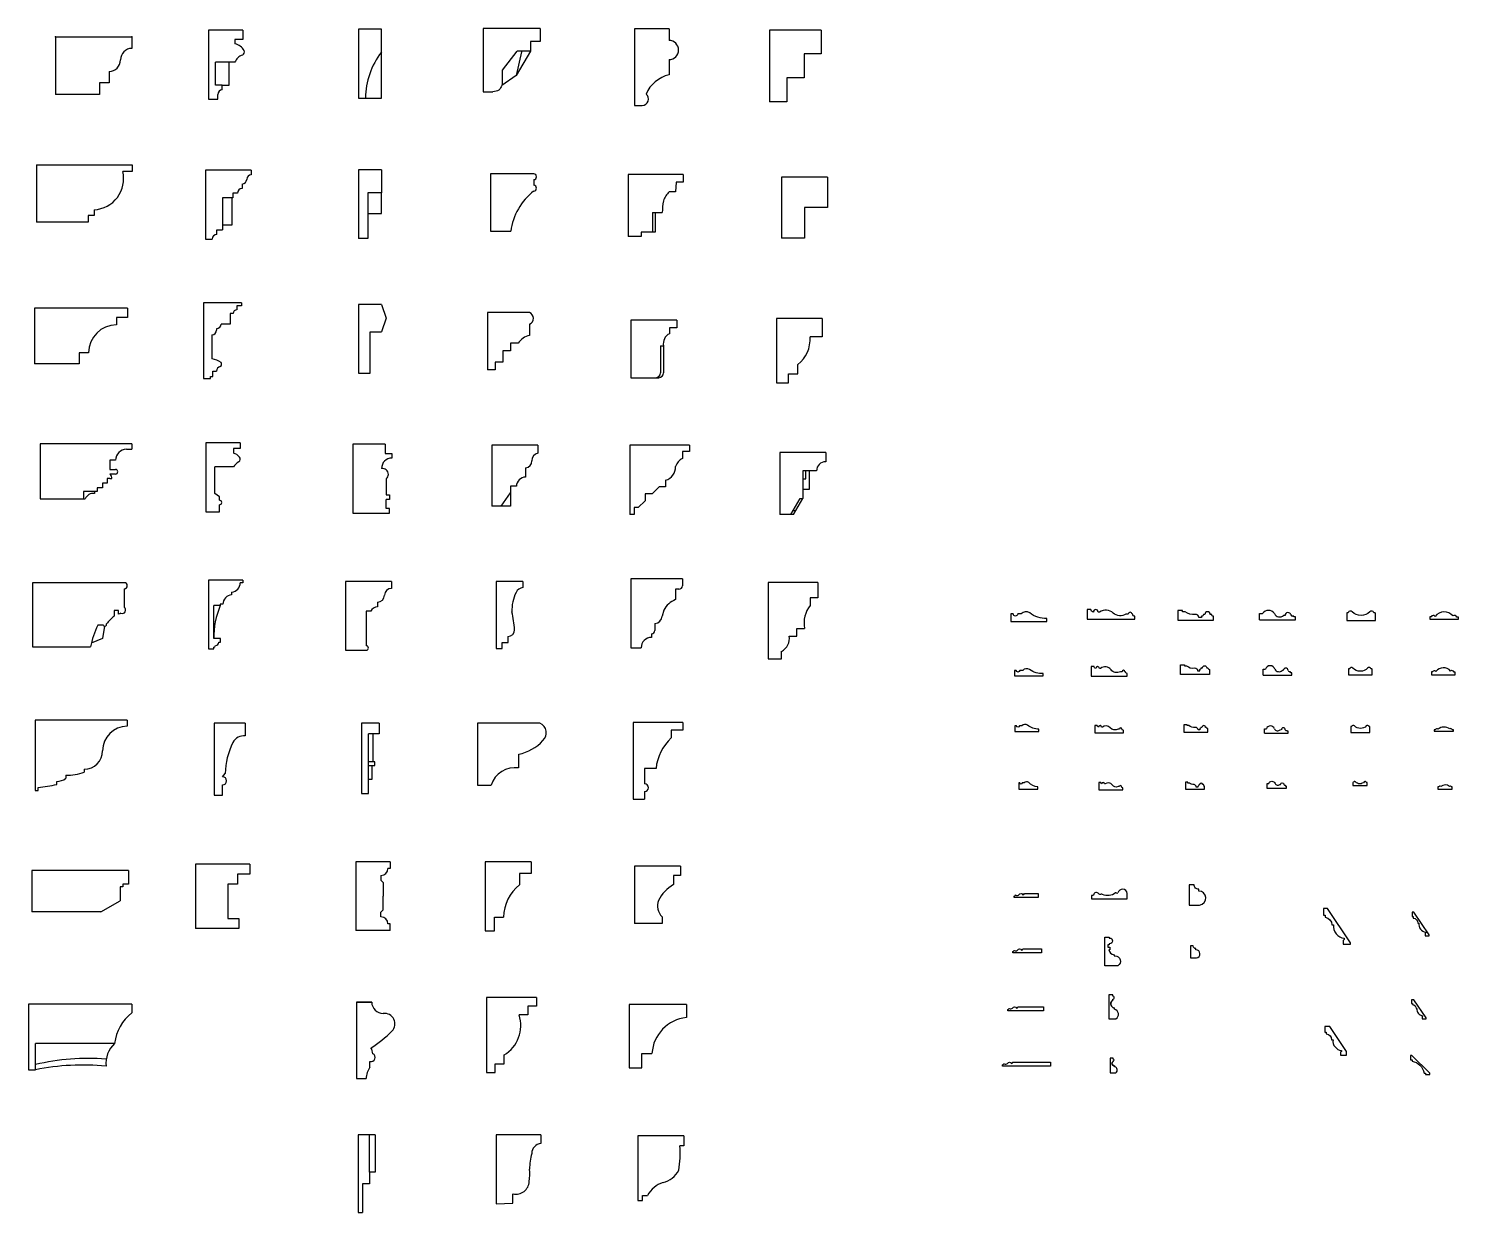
# Model space of a CAD drawing. Header units: millimetres. Extents: x 81099 to 92988, y 52605 to 57556.
# Drawn here: x 81099 to 87079, y 52605 to 57556 of the extents above; entities that cross this region are included whole.
import ezdxf

# ---------------------------------------------------------------- set-up
doc = ezdxf.new("R2010")
doc.units = ezdxf.units.MM
doc.header["$LTSCALE"] = 2000
doc.layers.get('0').update_dxf_attribs({"linetype": 'CONTINUOUS'})

msp = doc.modelspace()

# ---------------------------------------------------------------- linework, layer by layer
for p, q in [((81995.4, 57549.3), (81851.4, 57549.3)), ((81851.4, 57549.3), (81851.4, 57261.3)), ((81995.4, 57549.3), (81995.4, 57510.9)), ((82574.5, 57553.5), (82478.5, 57553.5)), ((82478.5, 57553.5), (82478.5, 57265.5)), ((82574.5, 57457.5), (82574.5, 57553.5)), ((83238.1, 57555.9), (83000.8, 57555.9)), ((83000.8, 57555.9), (83000.8, 57291.9)), ((83238.1, 57555.9), (83238.1, 57502)), ((83777.5, 57554.3), (83633.5, 57554.3)), ((83633.5, 57554.3), (83633.5, 57234.3)), ((83777.5, 57554.3), (83777.5, 57506.3)), ((84414.5, 57550), (84198.5, 57550)), ((84198.5, 57550), (84198.5, 57250)), ((84414.5, 57550), (84414.5, 57450.4)), ((81211.2, 57521), (81531.2, 57521)), ((81211.2, 57521), (81211.2, 57281)), ((81531.2, 57521), (81531.2, 57473)), ((81995.4, 57510.9), (81961.8, 57510.9)), ((81961.8, 57510.9), (81961.8, 57491.7)), ((83238.1, 57502), (83198.1, 57502)), ((83198.1, 57502), (83198.1, 57462)), ((81880.2, 57318.9), (81880.2, 57414.9)), ((81961.8, 57414.9), (81880.2, 57414.9)), ((81937.8, 57318.9), (81937.8, 57414.9)), ((82574.5, 57409.5), (82574.5, 57457.5)), ((83080.8, 57382.2), (83142.1, 57462)), ((83198.1, 57462), (83137.7, 57359.2)), ((83161.1, 57459.3), (83137.7, 57359.2)), ((83198.1, 57462), (83142.1, 57462)), ((83198.1, 57462), (83174.1, 57462)), ((83777.5, 57426.3), (83777.5, 57362.3)), ((84414.5, 57450.4), (84342.5, 57450.4)), ((84342.5, 57450.4), (84342.5, 57349.6)), ((81435.2, 57377), (81435.2, 57329)), ((82574.5, 57265.5), (82574.5, 57409.5)), ((83137.7, 57359.2), (83078, 57318.4)), ((83080.8, 57319.8), (83080.8, 57382.2)), ((81435.2, 57329), (81395.2, 57329)), ((81395.2, 57329), (81395.2, 57281)), ((81909, 57318.9), (81880.2, 57318.9)), ((81909, 57299.7), (81909, 57318.9)), ((81909, 57318.9), (81937.8, 57318.9)), ((84342.5, 57349.6), (84270.5, 57349.6)), ((84270.5, 57349.6), (84270.5, 57250)), ((81395.2, 57281), (81211.2, 57281)), ((81851.4, 57261.3), (81889.8, 57261.3)), ((81889.8, 57261.3), (81889.8, 57280.5)), ((82478.5, 57265.5), (82507.3, 57265.5)), ((82507.3, 57265.5), (82574.5, 57265.5)), ((83000.8, 57291.9), (83040.8, 57291.9)), ((84270.5, 57250), (84198.5, 57250)), ((83633.5, 57234.3), (83665.5, 57234.3)), ((81132.5, 56986.4), (81532.5, 56986.4)), ((81132.5, 56986.4), (81132.5, 56746.4)), ((81532.5, 56958.4), (81492.5, 56958.4)), ((81532.5, 56986.4), (81532.5, 56958.4)), ((82030.2, 56963.6), (81838.2, 56963.6)), ((81838.2, 56963.6), (81838.2, 56675.6)), ((82030.2, 56963.6), (82030.2, 56944.4)), ((82575, 56965.6), (82479, 56965.6)), ((82479, 56965.6), (82479, 56677.6)), ((82575, 56965.6), (82575, 56869.6)), ((83211.4, 56948.6), (83031.4, 56948.6)), ((83031.4, 56948.6), (83031.4, 56708.6)), ((83837.4, 56945.2), (83607, 56945.2)), ((83607, 56945.2), (83607, 56686)), ((83837.4, 56945.2), (83837.4, 56913.4)), ((81991.8, 56906), (81991.8, 56886.8)), ((83211.4, 56924.6), (83211.4, 56900.6)), ((83807.8, 56913.4), (83804, 56873.2)), ((83837.4, 56913.4), (83807.8, 56913.4)), ((84439.9, 56935.3), (84247.9, 56935.3)), ((84247.9, 56935.3), (84247.9, 56679.3)), ((84439.9, 56935.3), (84439.9, 56807.3)), ((81948.6, 56848.4), (81910.2, 56848.4)), ((81910.2, 56848.4), (81910.2, 56714)), ((81953.4, 56848.4), (81948.6, 56848.4)), ((81948.6, 56848.4), (81948.6, 56733.2)), ((81972.6, 56867.6), (81953.4, 56867.6)), ((81953.4, 56867.6), (81953.4, 56848.4)), ((82575, 56869.6), (82517.4, 56869.6)), ((82517.4, 56869.6), (82517.4, 56783.2)), ((82575, 56783.2), (82575, 56869.6)), ((83804, 56873.2), (83778.4, 56873.2)), ((81372.5, 56774.4), (81348.5, 56774.4)), ((81348.5, 56774.4), (81348.5, 56746.4)), ((81372.5, 56798.4), (81372.5, 56774.4)), ((82517.4, 56783.2), (82517.4, 56677.6)), ((82517.4, 56783.2), (82575, 56783.2)), ((83707.8, 56787.1), (83707.8, 56705.2)), ((83707.8, 56787.1), (83748.6, 56787.1)), ((83719.1, 56787.1), (83719.1, 56705.2)), ((84439.9, 56807.3), (84343.9, 56807.3)), ((84343.9, 56807.3), (84343.9, 56679.3)), ((81348.5, 56746.4), (81132.5, 56746.4)), ((81886.2, 56694.8), (81886.2, 56714)), ((81886.2, 56714), (81910.2, 56714)), ((81948.6, 56733.2), (81910.2, 56733.2)), ((83031.4, 56708.6), (83115.4, 56708.6)), ((83719.1, 56705.2), (83660.6, 56705.2)), ((83660.6, 56705.2), (83660.6, 56686)), ((81838.2, 56675.6), (81867, 56675.6)), ((82517.4, 56677.6), (82479, 56677.6)), ((83660.6, 56686), (83607, 56686)), ((84343.9, 56679.3), (84247.9, 56679.3)), ((81989.4, 56408.8), (81831, 56408.8)), ((81831, 56408.8), (81831, 56092)), ((81989.4, 56408.8), (81989.4, 56396.1)), ((82575.4, 56402.6), (82479.4, 56402.6)), ((82479.4, 56402.6), (82479.4, 56114.6)), ((82575.4, 56402.6), (82594.6, 56345)), ((81512.9, 56386.9), (81124.1, 56386.9)), ((81124.1, 56386.9), (81124.1, 56153.6)), ((81512.9, 56348), (81466.3, 56348)), ((81466.3, 56348), (81466.3, 56316.9)), ((81512.9, 56386.9), (81512.9, 56348)), ((81954.5, 56364.4), (81941.8, 56364.4)), ((81941.8, 56364.4), (81941.8, 56320.1)), ((81989.4, 56396.1), (81970.3, 56396.1)), ((81970.3, 56396.1), (81970.3, 56380.2)), ((82594.6, 56345), (82575.4, 56287.4)), ((83193.6, 56368.6), (83018.4, 56368.6)), ((83018.4, 56368.6), (83018.4, 56128.6)), ((84418.6, 56343), (84226.6, 56343)), ((84226.6, 56343), (84226.6, 56074.2)), ((84418.6, 56343), (84418.6, 56266.2)), ((81884.8, 56301), (81884.8, 56294.7)), ((81941.8, 56320.1), (81903.8, 56320.1)), ((82527.4, 56114.6), (82527.4, 56287.4)), ((82527.4, 56287.4), (82575.4, 56287.4)), ((83194.4, 56320.6), (83194.4, 56272.6)), ((83810.5, 56336.1), (83618.5, 56336.1)), ((83618.5, 56336.1), (83618.5, 56096.1)), ((83810.5, 56304.1), (83779, 56304.1)), ((83779, 56304.1), (83779, 56280.1)), ((83810.5, 56336.1), (83810.5, 56304.1)), ((81865.8, 56275.7), (81865.8, 56174.3)), ((83146.4, 56240.6), (83114.4, 56240.6)), ((83114.4, 56240.6), (83114.4, 56208.6)), ((83742.1, 56229), (83754.5, 56229.1)), ((83742.1, 56229), (83742.1, 56116.1)), ((83754.5, 56229), (83754.5, 56116.1)), ((84418.6, 56266.2), (84367.4, 56266.2)), ((81349.6, 56200.3), (81310.7, 56200.3)), ((81310.7, 56200.3), (81310.7, 56153.6)), ((83082.4, 56160.6), (83050.4, 56160.6)), ((83050.4, 56160.6), (83050.4, 56128.6)), ((83114.4, 56208.6), (83082.4, 56208.6)), ((83082.4, 56208.6), (83082.4, 56160.6)), ((81310.7, 56153.6), (81124.1, 56153.6)), ((81859.5, 56092), (81859.5, 56101.5)), ((81859.5, 56101.5), (81869, 56101.5)), ((81869, 56101.5), (81869, 56123.6)), ((81869, 56123.6), (81884.8, 56123.6)), ((82479.4, 56114.6), (82527.4, 56114.6)), ((83050.4, 56128.6), (83018.4, 56128.6)), ((84277.8, 56074.2), (84277.8, 56112.6)), ((84277.8, 56112.6), (84316.2, 56112.6)), ((84316.2, 56112.6), (84316.2, 56151)), ((81831, 56092), (81859.5, 56092)), ((83618.5, 56096.1), (83734.5, 56096.1)), ((84226.6, 56074.2), (84277.8, 56074.2)), ((81531.3, 55819.7), (81147.3, 55819.7)), ((81147.3, 55819.7), (81147.3, 55589.3)), ((81531.3, 55819.7), (81531.3, 55796.7)), ((81984, 55823.5), (81840, 55823.5)), ((81840, 55823.5), (81840, 55535.5)), ((81984, 55799.5), (81955.2, 55799.5)), ((81955.2, 55799.5), (81955.2, 55780.3)), ((81984, 55823.5), (81984, 55799.5)), ((82589.6, 55817.4), (82455.2, 55817.4)), ((82455.2, 55817.4), (82455.2, 55529.4)), ((82589.6, 55817.4), (82589.6, 55779)), ((83229.1, 55814.5), (83037.1, 55814.5)), ((83037.1, 55814.5), (83037.1, 55558.5)), ((83229.1, 55814.5), (83229.1, 55780)), ((83862.6, 55813.8), (83613.8, 55813.8)), ((83613.8, 55813.8), (83613.8, 55523.5)), ((83862.6, 55813.8), (83862.6, 55787.3)), ((81462.2, 55750.6), (81439.1, 55750.6)), ((81439.1, 55750.6), (81439.1, 55712.2)), ((81508.3, 55796.7), (81531.3, 55796.7)), ((82589.6, 55779), (82618.4, 55779)), ((82618.4, 55779), (82618.4, 55759.8)), ((83862.6, 55787.3), (83833.6, 55787.3)), ((83833.6, 55787.3), (83833.6, 55758.2)), ((84432.9, 55783.2), (84240.9, 55783.2)), ((84240.9, 55783.2), (84240.9, 55524)), ((84432.9, 55783.2), (84432.9, 55744.8)), ((81439.1, 55712.2), (81462.2, 55712.2)), ((81462.2, 55693), (81439.1, 55693)), ((81877.6, 55612.3), (81877.6, 55722.7)), ((81955.2, 55722.7), (81877.6, 55722.7)), ((83177.9, 55718.6), (83177.9, 55680.2)), ((84394.5, 55706.4), (84336.9, 55706.4)), ((84336.9, 55706.4), (84336.9, 55629.6)), ((84350.5, 55673.2), (84350.5, 55706.4)), ((84365.7, 55629.6), (84365.7, 55706.4)), ((81373.9, 55620.1), (81327.8, 55620.1)), ((81327.8, 55620.1), (81327.8, 55589.3)), ((81385.4, 55620.1), (81373.9, 55620.1)), ((81373.9, 55620.1), (81373.9, 55612.4)), ((81408.4, 55635.4), (81385.4, 55635.4)), ((81385.4, 55635.4), (81385.4, 55620.1)), ((81427.6, 55654.6), (81408.4, 55654.6)), ((81408.4, 55654.6), (81408.4, 55635.4)), ((81439.1, 55673.8), (81427.6, 55673.8)), ((81427.6, 55673.8), (81427.6, 55654.6)), ((81439.1, 55673.8), (81446.8, 55673.8)), ((82594.4, 55673.4), (82594.4, 55606.2)), ((83139.5, 55641.8), (83113.9, 55641.8)), ((83113.9, 55641.8), (83113.9, 55615.1)), ((83706.7, 55610.6), (83735.7, 55639.6)), ((83763.1, 55639.6), (83735.7, 55639.6)), ((83763.1, 55667), (83763.1, 55639.6)), ((84336.9, 55673.2), (84350.5, 55673.2)), ((84336.9, 55629.6), (84336.9, 55591.2)), ((84336.9, 55629.6), (84365.7, 55629.6)), ((81147.3, 55589.3), (81335.5, 55589.3)), ((81896.8, 55597.9), (81877.6, 55612.3)), ((81896.8, 55583.5), (81896.8, 55597.9)), ((81896.8, 55535.5), (81896.8, 55564.3)), ((82594.4, 55606.2), (82608.8, 55606.2)), ((82608.8, 55587), (82594.4, 55587)), ((82594.4, 55548.6), (82594.4, 55587)), ((82608.8, 55606.2), (82608.8, 55587)), ((83075.5, 55558.5), (83113.9, 55615.1)), ((83113.9, 55615.1), (83113.9, 55558.5)), ((83648.6, 55552.5), (83677.7, 55581.6)), ((83706.7, 55610.6), (83677.7, 55610.6)), ((83677.7, 55610.6), (83677.7, 55581.6)), ((84287.6, 55524), (84326, 55591.2)), ((84298.5, 55524), (84336.9, 55591.2)), ((84326, 55591.2), (84336.9, 55591.2)), ((81840, 55535.5), (81896.8, 55535.5)), ((82455.2, 55529.4), (82594.4, 55529.4)), ((82608.8, 55548.6), (82594.4, 55548.6)), ((82594.4, 55529.4), (82608.8, 55529.4)), ((82608.8, 55529.4), (82608.8, 55548.6)), ((83113.9, 55558.5), (83037.1, 55558.5)), ((83632.1, 55523.5), (83613.8, 55523.5)), ((83648.6, 55552.5), (83632.1, 55552.5)), ((83632.1, 55552.5), (83632.1, 55523.5)), ((84298.5, 55524), (84240.9, 55524)), ((84307.4, 55539.5), (84296.5, 55539.5)), ((81498.7, 55238.6), (81114.7, 55238.6)), ((81114.7, 55238.6), (81114.7, 54969.8)), ((81498.7, 55213), (81498.7, 55136.2)), ((81995.4, 55249.7), (81851.4, 55249.7)), ((81851.4, 55249.7), (81851.4, 54961.7)), ((81995.4, 55238.2), (81983.9, 55238.2)), ((81995.4, 55249.7), (81995.4, 55238.2)), ((82616.4, 55243.9), (82424.4, 55243.9)), ((82424.4, 55243.9), (82424.4, 54955.9)), ((82616.4, 55243.9), (82616.4, 55215.1)), ((83166.1, 55243.9), (83054.1, 55243.9)), ((83054.1, 55243.9), (83054.1, 54963.9)), ((83166.1, 55243.9), (83166.1, 55218.7)), ((83833.5, 55254.9), (83617.5, 55254.9)), ((83617.5, 55254.9), (83617.5, 54966.9)), ((83819.1, 55211.7), (83804.7, 55211.7)), ((83804.7, 55211.7), (83804.7, 55168.5)), ((83833.5, 55254.9), (83833.5, 55226.1)), ((84400.2, 55239.7), (84192.2, 55239.7)), ((84192.2, 55239.7), (84192.2, 54919.7)), ((84400.2, 55239.7), (84400.2, 55175.7)), ((81873, 55004.9), (81873, 55143.1)), ((81900.3, 55143.1), (81873, 55143.1)), ((81911.9, 55148.9), (81900.3, 55148.9)), ((81900.3, 55148.9), (81900.3, 55143.1)), ((81947.9, 55199.3), (81947.9, 55187.8)), ((82558.8, 55157.5), (82558.8, 55138.3)), ((84400.2, 55175.7), (84368.2, 55175.7)), ((84368.2, 55175.7), (84368.2, 55143.7)), ((81475.3, 55122.9), (81457.2, 55122.9)), ((81457.2, 55122.9), (81457.2, 55099)), ((81475.3, 55107.1), (81475.3, 55122.9)), ((82530, 55119.1), (82510.8, 55119.1)), ((82510.8, 55119.1), (82510.8, 54975.1)), ((83755.8, 55123.7), (83748.8, 55099.1)), ((86247.9, 55083.1), (86247.9, 55109.3)), ((86247.9, 55109.3), (86260.4, 55109.3)), ((86247.9, 55083.1), (86397.9, 55083.1)), ((86354.1, 55101.1), (86347.9, 55101.1)), ((86391.6, 55098.8), (86385.4, 55098.8)), ((86391.6, 55095.6), (86391.6, 55098.8)), ((86397.9, 55095.6), (86391.6, 55095.6)), ((86397.9, 55083.1), (86397.9, 55095.6)), ((81416.7, 55057.5), (81407.4, 55005.4)), ((83703.9, 55024.5), (83703.9, 55010.1)), ((83718.3, 55067.7), (83718.3, 55038.9)), ((84312.2, 55015.7), (84312.2, 55047.7)), ((84312.2, 55047.7), (84344.2, 55047.7)), ((81114.7, 54969.8), (81357.9, 54969.8)), ((81407.4, 55005.4), (81361.1, 54985.2)), ((81901.8, 55004.9), (81873, 55004.9)), ((81873, 54961.7), (81873, 54968.9)), ((81894.6, 54990.5), (81901.8, 54990.5)), ((81901.8, 54990.5), (81901.8, 55004.9)), ((83054.1, 54963.9), (83079.3, 54963.9)), ((83079.3, 54963.9), (83079.3, 54989.1)), ((83079.3, 54989.1), (83104.5, 54989.1)), ((83104.5, 54989.1), (83104.5, 55014.3)), ((83617.5, 54966.9), (83660.7, 54966.9)), ((84280.2, 55015.7), (84312.2, 55015.7)), ((81851.4, 54961.7), (81873, 54961.7)), ((82424.4, 54955.9), (82510.8, 54955.9)), ((84192.2, 54919.7), (84248.2, 54919.7)), ((84248.2, 54919.7), (84248.2, 54951.7)), ((86262.1, 54851.6), (86262.1, 54876.6)), ((86262.1, 54876.6), (86272.1, 54876.6)), ((86262.1, 54851.6), (86382.1, 54851.6)), ((86347.1, 54871.6), (86342.1, 54871.6)), ((86377.1, 54866.6), (86372.1, 54866.6)), ((86377.1, 54861.6), (86377.1, 54866.6)), ((86382.1, 54861.6), (86377.1, 54861.6)), ((86382.1, 54851.6), (86382.1, 54861.6)), ((81510.6, 54663.8), (81126.6, 54663.8)), ((81126.6, 54663.8), (81126.6, 54369.4)), ((81510.6, 54663.8), (81510.6, 54638.2)), ((82005, 54651.9), (81875.4, 54651.9)), ((81875.4, 54651.9), (81875.4, 54349.5)), ((82005, 54651.9), (82005, 54598.7)), ((82564.9, 54651), (82491.4, 54651)), ((82491.4, 54651), (82491.4, 54357)), ((82520.8, 54357), (82520.8, 54606.9)), ((82564.9, 54606.9), (82520.8, 54606.9)), ((82538.4, 54606.9), (82538.4, 54489.3)), ((82564.9, 54651), (82564.9, 54606.9)), ((83237.7, 54651), (82975.9, 54651)), ((82975.9, 54651), (82975.9, 54435)), ((83835.2, 54653.5), (83627.2, 54653.5)), ((83627.2, 54653.5), (83627.2, 54333.5)), ((83835.2, 54621.5), (83787.2, 54621.5)), ((83787.2, 54621.5), (83787.2, 54589.5)), ((83835.2, 54653.5), (83835.2, 54621.5)), ((86267.9, 54609.9), (86267.9, 54627.8)), ((86267.9, 54627.8), (86276.2, 54627.8)), ((86267.9, 54609.9), (86367.9, 54609.9)), ((86338.7, 54623.6), (86334.6, 54623.6)), ((86363.7, 54619.4), (86359.6, 54619.4)), ((86363.7, 54617.3), (86363.7, 54619.4)), ((86367.9, 54617.3), (86363.7, 54617.3)), ((86367.9, 54609.9), (86367.9, 54617.3)), ((82547.2, 54489.3), (82520.8, 54489.3)), ((82547.2, 54474.6), (82547.2, 54489.3)), ((83148.7, 54463.8), (83148.7, 54521.4)), ((81254.6, 54433.4), (81254.6, 54420.6)), ((81331.4, 54459), (81331.4, 54446.2)), ((81909.9, 54427.2), (81920.7, 54440.2)), ((82520.8, 54474.6), (82547.2, 54474.6)), ((82534, 54474.6), (82534, 54415.8)), ((82975.9, 54435), (82975.9, 54391.8)), ((83723.2, 54461.5), (83675.2, 54461.5)), ((83675.2, 54461.5), (83675.2, 54397.5)), ((81126.6, 54369.4), (81139.4, 54369.4)), ((81139.4, 54369.4), (81139.4, 54382.2)), ((81216.2, 54395), (81216.2, 54407.8)), ((81909.9, 54349.5), (81909.9, 54392.7)), ((82534, 54415.8), (82520.8, 54415.8)), ((82975.9, 54391.8), (83033.5, 54391.8)), ((83675.2, 54365.5), (83675.2, 54333.5)), ((81875.4, 54349.5), (81909.9, 54349.5)), ((82491.4, 54357), (82520.8, 54357)), ((83627.2, 54333.5), (83675.2, 54333.5)), ((82611.2, 54071.9), (82467.2, 54071.9)), ((82467.2, 54071.9), (82467.2, 53783.9)), ((82611.2, 54071.9), (82611.2, 54043.1)), ((83200.8, 54070.8), (83008.8, 54070.8)), ((83008.8, 54070.8), (83008.8, 53782.8)), ((83200.8, 54070.8), (83200.8, 54022.8)), ((81516, 54035.5), (81112.8, 54035.5)), ((81112.8, 54035.5), (81112.8, 53862.7)), ((81516, 54035.5), (81516, 53977.9)), ((82024.6, 54060.9), (81797.5, 54060.9)), ((81797.5, 54060.9), (81797.5, 53792.5)), ((82024.6, 54019.6), (81973, 54019.6)), ((81973, 54019.6), (81973, 53978.3)), ((82024.6, 54060.9), (82024.6, 54019.6)), ((82572.8, 54014.3), (82572.8, 53995.1)), ((82611.2, 54043.1), (82601.6, 54043.1)), ((83200.8, 54022.8), (83152.8, 54022.8)), ((83152.8, 54022.8), (83152.8, 53974.8)), ((83825.2, 54052.9), (83633.2, 54052.9)), ((83633.2, 54052.9), (83633.2, 53812.9)), ((83825.2, 54014.5), (83796.4, 54014.5)), ((83796.4, 54014.5), (83796.4, 53976.1)), ((83825.2, 54052.9), (83825.2, 54014.5)), ((81492.9, 53966.3), (81481.4, 53966.3)), ((81481.4, 53966.3), (81481.4, 53908.7)), ((81516, 53977.9), (81492.9, 53977.9)), ((81492.9, 53977.9), (81492.9, 53966.3)), ((81973, 53978.3), (81931.7, 53978.3)), ((81931.7, 53978.3), (81931.7, 53833.8)), ((82582.4, 53985.5), (82572.8, 53995.1)), ((82582.4, 53985.5), (82582.4, 53927.9)), ((81400.8, 53862.7), (81481.4, 53908.7)), ((82582.4, 53870.3), (82582.4, 53927.9)), ((81400.8, 53862.7), (81112.8, 53862.7)), ((81931.7, 53833.8), (81978.1, 53833.8)), ((81978.1, 53833.8), (81978.1, 53792.5)), ((82582.4, 53870.3), (82572.8, 53860.7)), ((82572.8, 53841.5), (82572.8, 53860.7)), ((83047.2, 53782.8), (83047.2, 53840.4)), ((83047.2, 53840.4), (83085.6, 53840.4)), ((83748.4, 53841.7), (83748.4, 53812.9)), ((81978.1, 53792.5), (81797.5, 53792.5)), ((82611.2, 53783.9), (82467.2, 53783.9)), ((82611.2, 53812.7), (82601.6, 53812.7)), ((82611.2, 53783.9), (82611.2, 53812.7)), ((83008.8, 53782.8), (83047.2, 53782.8)), ((83748.4, 53812.9), (83633.2, 53812.9)), ((81530.8, 53475.6), (81098.8, 53475.6)), ((81098.8, 53475.6), (81098.8, 53202)), ((81530.8, 53475.6), (81530.8, 53439.6)), ((82534.2, 53485), (82470.2, 53485)), ((82470.2, 53485), (82470.2, 53165)), ((82470.2, 53485), (82534.2, 53485)), ((83223.5, 53504), (83014.4, 53504)), ((83014.4, 53504), (83014.4, 53190.4)), ((83223.5, 53467.4), (83186.9, 53467.4)), ((83186.9, 53467.4), (83186.9, 53430.9)), ((83223.5, 53504), (83223.5, 53467.4)), ((83850.3, 53474.1), (83610.3, 53474.1)), ((83610.3, 53474.1), (83610.3, 53210.1)), ((83850.3, 53474.1), (83850.3, 53420.1)), ((85633.3, 53514.8), (85617.3, 53514.8)), ((85625.3, 53482.8), (85627.5, 53482.8)), ((85633.3, 53509.8), (85633.3, 53514.8)), ((85633.3, 53491.8), (85633.3, 53496.8)), ((83186.9, 53430.9), (83150.3, 53430.9)), ((85640.8, 53454.8), (85640.8, 53459.8)), ((81127.6, 53202), (81127.6, 53311.6)), ((81458.8, 53311.6), (81127.6, 53311.6)), ((82526.2, 53213), (82526.2, 53237)), ((83087.5, 53227), (83087.5, 53263.6)), ((83664.3, 53210.1), (83664.3, 53270.1)), ((83664.3, 53270.1), (83706.3, 53270.1)), ((85630.2, 53230.4), (85631.5, 53230.4)), ((85635, 53246.6), (85635, 53249.6)), ((85635, 53235.8), (85635, 53238.8)), ((81098.8, 53202), (81127.6, 53202)), ((83014.4, 53190.4), (83051, 53190.4)), ((83051, 53190.4), (83051, 53227)), ((83051, 53227), (83087.5, 53227)), ((83610.3, 53210.1), (83664.3, 53210.1)), ((82470.2, 53165), (82510.2, 53165)), ((82549, 52929.3), (82477, 52929.3)), ((82477, 52929.3), (82477, 52605.3)), ((82525, 52773.3), (82525, 52929.3)), ((82549, 52929.3), (82549, 52773.3)), ((83241.8, 52929.3), (83055, 52929.6)), ((83055, 52929.6), (83055, 52641.6)), ((83241.8, 52929.3), (83241.8, 52893.2)), ((83840.1, 52925.1), (83646.6, 52925.1)), ((83646.6, 52925.1), (83646.6, 52655.5)), ((83840.1, 52883.6), (83822.8, 52883.6)), ((83840.1, 52925.1), (83840.1, 52883.6)), ((82549, 52773.3), (82525, 52773.3)), ((82525, 52773.3), (82525, 52725.3)), ((82525, 52725.3), (82495, 52725.3)), ((82495, 52725.3), (82495, 52605.3)), ((83055, 52641.6), (83124.9, 52643.9)), ((83124.9, 52643.9), (83124.9, 52682.5)), ((83646.6, 52655.5), (83667.3, 52655.5)), ((83667.3, 52655.5), (83667.3, 52676.3)), ((83667.3, 52676.3), (83688.1, 52676.3)), ((82477, 52605.3), (82495, 52605.3))]:
    msp.add_line(p, q)
for points in [[(85357.8, 55089, -0.168688), (85286.4, 55112.3, 0.370379), (85250.9, 55108), (85235.9, 55108, -0.963301), (85217.1, 55108), (85207.8, 55108), (85207.8, 55077), (85357.8, 55077), (85357.8, 55089)], [(85993.9, 55092.9, 0.467484), (85977.7, 55105.9, -0.224564), (85936.4, 55117.1), (85925.2, 55117.1), (85925.2, 55122.1), (85905.2, 55122.1), (85905.2, 55082.1), (86055.2, 55082.1), (86055.2, 55098.4, -0.414214), (86047.7, 55105.9), (86041.4, 55105.9, 0.414214), (86030.2, 55117.1, 0.414214), (86018.9, 55105.9), (86012.7, 55105.9, -0.414214), (86005.2, 55098.4), (86005.2, 55092.9), (85993.9, 55092.9)], [(86709.1, 55116.7, -0.206722), (86672.1, 55101.4, -0.206722), (86635.1, 55116.7, 0.588392), (86618.1, 55113.2), (86614.5, 55113.2, 0.414214), (86612.1, 55110.8), (86612.1, 55080.2), (86732.1, 55080.2), (86732.1, 55110.8, 0.414214), (86729.7, 55113.2), (86726.1, 55113.2, 0.588392), (86709.1, 55116.7)], [(87055.8, 55099.8, 0.478488), (86982.4, 55097.8, 0.589167), (86965.4, 55095.4), (86959.4, 55095.4), (86959.4, 55086.2), (87079.4, 55086.2), (87079.4, 55095.2), (87073, 55095.2, 0.50134), (87055.8, 55099.8)], [(85342.3, 54858.7, -0.168936), (85285.7, 54875.1, 0.374841), (85256.8, 54871.9), (85244.8, 54871.9, -0.963301), (85229.8, 54871.9), (85222.3, 54871.9), (85222.3, 54849.1), (85342.3, 54849.1), (85342.3, 54858.7)], [(85942.6, 54891.3, 0.224564), (85975.6, 54882.3, -0.439906), (85988.6, 54870.3), (85997.6, 54870.3), (85997.6, 54876.3, 0.414214), (86003.6, 54882.3), (86008.6, 54882.3, -0.414214), (86017.6, 54891.3, -0.414214), (86026.6, 54882.3), (86031.6, 54882.3, 0.414214), (86037.6, 54876.3), (86037.6, 54855.3), (85917.6, 54855.3), (85917.6, 54895.3), (85933.6, 54895.3), (85933.6, 54891.3), (85942.6, 54891.3)], [(86699.8, 54881.1, -0.206722), (86669, 54868.4, -0.206722), (86638.2, 54881.1, 0.588392), (86624, 54878.1), (86621, 54878.1, 0.414214), (86619, 54876.1), (86619, 54854), (86719, 54854), (86719, 54876.1, 0.414214), (86717, 54878.1), (86714, 54878.1, 0.588392), (86699.8, 54881.1)], [(87046.7, 54869.1, 0.478488), (86985.5, 54867.4, 0.589167), (86971.3, 54865.4), (86966.3, 54865.4), (86966.3, 54853), (87066.3, 54853), (87066.3, 54865.2), (87061, 54865.2, 0.50134), (87046.7, 54869.1)], [(85324.6, 54626.3, -0.167616), (85277, 54642.9, 0.363709), (85253.3, 54640), (85243.3, 54640, -0.963301), (85230.8, 54640), (85224.6, 54640), (85224.6, 54616), (85324.6, 54616), (85324.6, 54626.3)], [(85979.3, 54633.3, -0.224564), (85951.8, 54640.8), (85944.3, 54640.8), (85944.3, 54644.1), (85931, 54644.1), (85931, 54614.1), (86031, 54614.1), (86031, 54628.3, -0.414214), (86026, 54633.3), (86021.8, 54633.3, 0.414214), (86014.3, 54640.8, 0.414214), (86006.8, 54633.3), (86002.7, 54633.3, -0.414214), (85997.7, 54628.3), (85997.7, 54623.3), (85990.2, 54623.3, 0.439906), (85979.3, 54633.3)], [(86705.5, 54637.1, 0.588392), (86694.1, 54639.5, -0.206722), (86669.5, 54629.3, -0.206722), (86644.8, 54639.5, 0.588392), (86633.5, 54637.1), (86631.1, 54637.1, 0.414214), (86629.5, 54635.5), (86629.5, 54611.8), (86709.5, 54611.8), (86709.5, 54635.5, 0.414214), (86707.9, 54637.1), (86705.5, 54637.1)], [(87043, 54626.9, 0.35598), (86994.1, 54625.6, 0.589167), (86982.7, 54623.9), (86978.7, 54623.9), (86978.7, 54617.5), (87058.7, 54617.5), (87058.7, 54623.8), (87054.5, 54623.8, 0.50134), (87043, 54626.9)], [(85995, 54394.7, -0.340505), (85990, 54386.9), (85990, 54383.9), (85983, 54383.9, 0.328574), (85974, 54394.9, -0.182094), (85954, 54400.9), (85947, 54400.9), (85947, 54404.9), (85938, 54404.9), (85938, 54374.9), (86018, 54374.9), (86018, 54386.9, -0.317705), (86013, 54394.9), (86010, 54394.9, 1), (85998, 54394.9), (85995, 54394.9), (85995, 54394.7)], [(86312.6, 54398.6, 0.500379), (86332.6, 54395.2), (86335.9, 54395.2, -1), (86349.3, 54395.2, 0.271098), (86352.6, 54391.9), (86355.9, 54391.9), (86355.9, 54388.2), (86359.3, 54388.2), (86359.3, 54378.3), (86279.3, 54378.3), (86279.3, 54398.6), (86285.9, 54398.6, -0.73), (86312.6, 54398.6)], [(86685.7, 54405.4, -0.206722), (86667.2, 54397.8, -0.206722), (86648.7, 54405.4, 0.588392), (86640.2, 54403.7), (86638.4, 54403.7, 0.414214), (86637.2, 54402.5), (86637.2, 54390.7), (86697.2, 54390.7), (86697.2, 54402.5, 0.414214), (86696, 54403.7), (86694.2, 54403.7, 0.588392), (86685.7, 54405.4)], [(87042, 54386.7, 0.35598), (87005.3, 54385.7, 0.589167), (86996.8, 54384.5), (86993.8, 54384.5), (86993.8, 54375.6), (87053.8, 54375.6), (87053.8, 54384.4), (87050.6, 54384.4, 0.50134), (87042, 54386.7)], [(85645.3, 53941.3, -0.288064), (85590.3, 53935.3, 0.274107), (85585.3, 53936.3, -0.42321), (85575.3, 53937.3, 0.700972), (85553.3, 53932.3, -0.244238), (85544.3, 53930.3), (85544.3, 53917.3), (85694.3, 53917.3), (85694.3, 53939.3, 0.863896), (85655.3, 53941.3)], [(85997.1, 53890.8, 0.963633), (85993.4, 53948.8), (85993.4, 53956.8, -0.441834), (85973.5, 53975.8), (85953.4, 53975.8), (85953.4, 53890.8), (85997.1, 53890.8)], [(85226.5, 53932.2, -0.409218), (85227.8, 53932.6, 0.405722), (85241.9, 53934.4, -0.62026), (85258, 53933.6, 0.28067), (85264.4, 53939), (85321.6, 53939), (85321.6, 53922.5), (85221.6, 53922.5), (85221.6, 53927.8, 0.154761), (85226.5, 53932.2)], [(86549.8, 53807.6), (86557.2, 53807.6, 0.420324), (86601.7, 53752), (86601.7, 53746.2), (86596.7, 53742.6), (86596.7, 53726.8), (86628.5, 53726.8), (86628.5, 53733.3), (86531.7, 53876.8), (86515.2, 53876.8), (86515.2, 53848.3), (86521.7, 53848.3), (86521.7, 53839.3, -0.407321), (86549.8, 53807.6)], [(86909, 53815), (86913.9, 53815, 0.395542), (86942.6, 53776.9), (86942.6, 53774.1), (86940.2, 53771.7), (86940.2, 53761.2), (86957.2, 53761.2), (86957.2, 53765.5), (86892.7, 53861.2), (86885.9, 53861.2), (86885.9, 53842.2), (86890.3, 53842.2), (86890.3, 53836.1, -0.407321), (86909, 53815)], [(85220, 53700.2, -0.409218), (85221.4, 53700.5, 0.405722), (85235.4, 53702.4, -0.62026), (85251.6, 53701.6, 0.28067), (85258, 53707), (85335.1, 53707), (85335.1, 53690.5), (85215.1, 53690.5), (85215.1, 53695.8, 0.154761), (85220, 53700.2)], [(85620.6, 53752.7, -1), (85620.6, 53728.7), (85618.6, 53728.7), (85618.6, 53724.7), (85613.6, 53724.7), (85613.6, 53714.7), (85621.6, 53714.7), (85621.6, 53703.7), (85616.6, 53703.7, 0.317437), (85639.6, 53682.7), (85639.6, 53678.7), (85643.3, 53678.7, -0.747761), (85654.9, 53636.7), (85600.6, 53636.7), (85600.6, 53756.7), (85618.6, 53756.7), (85618.6, 53752.7), (85620.6, 53752.7)], [(85981.8, 53708.4, -0.441834), (85970.1, 53719.6), (85958.3, 53719.6), (85958.3, 53669.6), (85984, 53669.6, 0.901429), (85981.8, 53703.7), (85981.8, 53708.4)], [(85617.3, 53514.8), (85617.3, 53414.8), (85647.2, 53414.8), (85647.2, 53414.8, 0.651357), (85640.8, 53454.8), (85640.8, 53459.8, -0.422411), (85625.3, 53482.8), (85627.5, 53482.8, -0.318607), (85633.3, 53491.8), (85633.3, 53496.8, 0.440455), (85640, 53503.1, 0.423288), (85633.3, 53509.8), (85633.3, 53514.8), (85617.3, 53514.8)], [(86902.2, 53457.7), (86906.1, 53457.7, 0.420324), (86929.9, 53428), (86929.9, 53424.9), (86927.2, 53423), (86927.2, 53414.6), (86944.1, 53414.6), (86944.1, 53418.9), (86893.1, 53494.6), (86883.7, 53494.6), (86883.7, 53479.4), (86887.2, 53479.4), (86887.2, 53474.6, -0.407321), (86902.2, 53457.7)], [(85199.2, 53457.8, -0.409218), (85200.6, 53458.1, 0.405722), (85214.6, 53460, -0.62026), (85230.8, 53459.2, 0.28067), (85237.2, 53464.5), (85344.3, 53464.5), (85344.3, 53448), (85194.3, 53448), (85194.3, 53453.4, 0.154761), (85199.2, 53457.8)], [(86549, 53326.9), (86554.9, 53326.9, 0.420324), (86590.5, 53282.4), (86590.5, 53277.7), (86586.5, 53274.9), (86586.5, 53262.3), (86611.9, 53262.3), (86611.9, 53278.2), (86541.7, 53382.3), (86521.3, 53382.3), (86521.3, 53359.5), (86526.5, 53359.5), (86526.5, 53352.3, -0.407321), (86549, 53326.9)], [(85178, 53226.3, -0.409218), (85179.4, 53226.7, 0.405722), (85193.4, 53228.5, -0.62026), (85209.6, 53227.7, 0.28067), (85216, 53233.1), (85373.1, 53233.1), (85373.1, 53216.6), (85173.1, 53216.6), (85173.1, 53221.9, 0.154761), (85178, 53226.3)], [(85622.6, 53249.6), (85622.6, 53189.6), (85646.6, 53189.6), (85646.6, 53189.6, 0.651357), (85642.8, 53213.6), (85642.8, 53216.6, -0.376247), (85630.2, 53230.4), (85631.5, 53230.4, -0.318607), (85635, 53235.8), (85635, 53238.8, 0.440455), (85638.9, 53242.5, 0.423288), (85635, 53246.6), (85635, 53249.6), (85622.6, 53249.6)], [(86935.6, 53188), (86941.6, 53188), (86941.6, 53181.9), (86959.8, 53181.9), (86959.8, 53187.1), (86884.8, 53262.1), (86879.6, 53262.1), (86879.6, 53244), (86885.6, 53244), (86885.6, 53237.9, -0.312349), (86935.6, 53188)]]:
    msp.add_lwpolyline(points, format="xyb")
for points in [[(85689, 55107.1, -0.324403), (85635.6, 55111.1, 0.367814), (85578.6, 55116.1), (85572.4, 55116.1, 1), (85552.4, 55116.1, -0.407784), (85542.4, 55126.1), (85526.1, 55126.1), (85526.1, 55086.1), (85726.1, 55086.1), (85726.1, 55098.1, -0.41749), (85717, 55107.1), (85714.5, 55107.1, 1), (85698.5, 55107.1)], [(85665.4, 54866.3, -0.376497), (85626.4, 54874.8, 0.400126), (85582.6, 54880.5), (85577.9, 54880.5, 1), (85562.9, 54880.5, -0.407784), (85555.4, 54888), (85543.2, 54888), (85543.2, 54848), (85693.2, 54848), (85693.2, 54859.5, -0.41749), (85686.4, 54866.3), (85684.5, 54866.3, 1), (85672.5, 54866.3)], [(85656.3, 54626.3, -0.358478), (85623.1, 54632.3, 0.372411), (85590.1, 54634.9), (85586.3, 54634.9, 1), (85574.3, 54634.9, -0.407784), (85568.3, 54640.9), (85558.6, 54640.9), (85558.6, 54610.9), (85678.6, 54610.9), (85678.6, 54620.9, -0.41749), (85673.1, 54626.3), (85671.6, 54626.3, 1), (85662, 54626.3)], [(85320.2, 54385.5, -0.204699), (85282, 54402.8, 0.409353), (85263.2, 54401.1), (85255.2, 54401.1, -0.963301), (85245.2, 54401.1), (85240.2, 54401.1), (85240.2, 54375.9), (85320.2, 54375.9), (85320.2, 54385.5)], [(85656.8, 54386, -0.399183), (85631.6, 54393.7, 0.387887), (85601.6, 54397.5), (85598.5, 54397.5, 1), (85588.5, 54397.5, -0.407784), (85583.5, 54402.5), (85575.3, 54402.5), (85575.3, 54372.5), (85675.3, 54372.5), (85675.3, 54381.5, -0.41749), (85670.8, 54386), (85669.5, 54386, 1), (85661.5, 54386)]]:
    msp.add_lwpolyline(points, format="xyb", close=True)
for centre, radius, start, end in [((81951.8, 57436.6), 56, 30.09116, 79.74497), ((83777.5, 57466.3), 40, 270, 90), ((81435.2, 57425), 48, 270, 0), ((81531.2, 57425), 48, 90, 180), ((82004.6, 57402.2), 44.6, 104.38592, 163.48082), ((81985.4, 57459.1), 15.9, 300.49029, 20.38461), ((82834.8, 57258.6), 327.5, 142.61689, 178.80301), ((83808.3, 57227.8), 138, 102.87961, 156.73153), ((81909, 57280.5), 19.2, 90, 180), ((83664.2, 57261.4), 27.1, 272.79569, 50.33441), ((81366, 56928.3), 130.1, 272.89421, 13.366), ((82030.2, 56925.2), 19.2, 90, 180), ((83211.4, 56936.6), 12, 270, 90), ((81991.8, 56867.6), 19.2, 90, 180), ((81991.8, 56925.2), 19.2, 270, 0), ((83375.3, 56671.4), 262.6, 128.63576, 171.87447), ((83211.4, 56888.6), 12, 270, 90), ((81886.2, 56675.6), 19.2, 90, 180), ((81970.3, 56364.4), 15.8, 90, 180), ((83183.9, 56343.9), 26.5, 1.47722, 68.57168), ((83183.3, 56345.3), 27.2, 294.24804, 358.37182), ((81466.3, 56200.3), 116.6, 90, 180), ((81865.8, 56294.7), 19, 270, 0), ((81884.8, 56320.1), 19, 270, 0), ((83801.2, 56238), 47.6, 117.77372, 190.92307), ((83210, 56197.2), 77, 101.68934, 145.6908), ((84234.4, 56256.3), 133.3, 307.81071, 4.26431), ((81855.1, 56090), 85, 55.07601, 82.79973), ((81893.7, 56152.9), 12.1, 302.13116, 33.89919), ((81904.3, 56123.6), 19.4, 102.03033, 179.97394), ((83722.1, 56116.1), 20, 270, 0), ((83734.5, 56116.1), 20, 270, 0), ((81508.3, 55750.6), 46.1, 90, 180), ((81944.1, 55734.5), 47.2, 38.64878, 76.27485), ((81999, 55696.9), 50.8, 113.57769, 149.48523), ((81970.7, 55754.7), 13.8, 305.60265, 42.13074), ((82618.4, 55716.6), 43.2, 90, 180), ((83174.4, 55747.5), 29.1, 276.87081, 1.03359), ((83235.2, 55748.9), 31.7, 101.14122, 181.53917), ((83864.8, 55701.7), 64.6, 118.85322, 158.77493), ((84432.9, 55706.4), 38.4, 90, 180), ((81419.9, 55674.2), 26.9, 359.20194, 44.40088), ((81462.2, 55702.6), 9.6, 270, 90), ((82577.4, 55690.4), 26.4, 2.42327, 94.77101), ((82575.5, 55694.6), 28.4, 311.70362, 353.60075), ((83177.9, 55641.8), 38.4, 90, 180), ((83747.9, 55721.7), 56.8, 285.53115, 3.3935), ((81370.4, 55574.6), 37.9, 84.79929, 157.12822), ((81896.8, 55573.9), 9.6, 270, 90), ((81498.7, 55225.8), 12.8, 270, 90), ((81945.3, 55237.8), 38.6, 273.79867, 0.60652), ((82616.4, 55186.3), 28.8, 90, 180), ((83171.2, 55182), 37, 97.92228, 155.10521), ((83819.1, 55226.1), 14.4, 270, 0), ((82232.6, 55005.5), 359.7, 157.50734, 180.10243), ((81950.4, 55149.3), 38.6, 93.79867, 180.60652), ((82558.8, 55186.3), 28.8, 270, 0), ((83286, 55123.9), 165.7, 153.5971, 182.56741), ((83839.4, 55081.7), 93.4, 111.75772, 153.34861), ((84463.9, 55068.7), 121.6, 141.95376, 189.97375), ((81543.1, 54980.4), 146.4, 125.93111, 143.97104), ((81560.3, 54894.3), 229.1, 109.24788, 111.75086), ((81490, 55124.4), 14.7, 248.83683, 53.97184), ((82561.5, 55103.1), 35.3, 94.30606, 153.07408), ((82669.6, 55012.9), 462.6, 3.60797, 12.94589), ((83717, 55099.5), 31.8, 272.36253, 359.25568), ((86285.2, 55093.8), 29.2, 31.98044, 148.01956), ((86332.1, 55120), 24.6, 205.67222, 309.86766), ((86366.8, 55101), 12.7, 14.47501, 179.40022), ((86386.9, 55107), 8.34, 200.3085, 259.82205), ((81712.2, 54903.4), 360.5, 154.06259, 169.37569), ((81418.4, 55064.1), 6.82, 213.04277, 21.06929), ((83103.9, 55041.7), 27.4, 271.2276, 0.5545), ((83703.9, 55038.9), 14.4, 270, 0), ((81873, 54976.1), 7.2, 270, 0), ((81880.2, 54990.5), 14.4, 270, 0), ((82510.8, 54965.5), 9.6, 270, 90), ((83705.5, 54965.4), 44.8, 91.99173, 178.00827), ((84221.7, 55004.9), 59.5, 296.44277, 10.42713), ((86292.1, 54870.8), 20.8, 16.2602, 163.7398), ((86329, 54885.4), 19, 207.37285, 313.7025), ((86357.1, 54871.6), 10, 0, 180), ((86373.9, 54873.4), 7, 194.66358, 255.33642), ((81510.6, 54535.8), 102.4, 90, 180), ((83220, 54610.5), 44.2, 313.13609, 66.45793), ((86292.9, 54622.4), 17.5, 17.74111, 162.25889), ((86323.6, 54635.1), 15.8, 207.37285, 313.7025), ((86347.1, 54623.6), 8.33, 0, 180), ((86361, 54625.1), 5.83, 194.66358, 255.33642), ((82244.6, 54428.9), 324.1, 154.12288, 178.00741), ((82001, 54544.2), 54.6, 85.78233, 151.40203), ((83109.8, 54710.3), 192.8, 281.63437, 316.76076), ((83923, 54441.6), 200.8, 132.55582, 174.31408), ((81331.4, 54535.8), 76.8, 270, 0), ((81259.5, 54641), 207.7, 268.6582, 290.26645), ((81909.9, 54410), 17.3, 270, 90), ((83133.6, 54359.7), 105.2, 81.78493, 162.22584), ((81081.3, 54968.1), 588.8, 275.67121, 283.25343), ((81217.7, 54467.3), 59.5, 268.5557, 308.3142), ((83675.2, 54381.5), 16, 270, 90), ((82572.8, 54043.1), 28.8, 270, 0), ((83259.7, 53837.4), 174.1, 127.87507, 178.99483), ((83871.4, 53841.1), 154.4, 119.06, 153.57599), ((83794.7, 53887.8), 65.3, 160.2942, 224.94373), ((85646.8, 53940), 2, 41.40962, 138.59038), ((85651.8, 53948.5), 8, 244.05552, 295.94448), ((82572.8, 53812.7), 28.8, 0, 90), ((82582.2, 53485), 48, 180, 270), ((85644.3, 53478.8), 19.3, 168.17705, 259.77604), ((85636.8, 53483.2), 9.27, 111.70634, 182.39523), ((81640, 53293.9), 182.1, 126.86275, 174.42175), ((82587.7, 53394), 43.4, 315.41957, 97.22689), ((83015.8, 53385.9), 141.8, 300.40804, 18.47987), ((83867.2, 53259.7), 161.3, 96.04092, 176.29736), ((85635.2, 53433.4), 22.1, 302.84017, 75.15412), ((82244.9, 53738), 529, 302.74102, 314.93905), ((81534.6, 53228.5), 112.5, 132.38708, 186.18457), ((82478.9, 53262.3), 60.4, 6.35628, 30.51362), ((81351, 52262.5), 986.7, 85.82451, 103.08638), ((82531.4, 53253.5), 17.3, 252.44661, 63.95057), ((85644.3, 53230.6), 14.2, 181.14726, 263.62183), ((85637, 53230.6), 5.56, 111.70634, 182.39523), ((81323, 52228.6), 992.8, 84.23285, 101.35255), ((82614.5, 53157), 104.5, 147.56192, 175.56818), ((85639.3, 53200.7), 13.3, 302.84017, 75.15412), ((83245.6, 52851.1), 42.2, 95.15618, 179.49623), ((83322.4, 52851.4), 501.5, 351.99439, 3.68071), ((83484.1, 52777.4), 290.3, 165.20043, 178.16031), ((83003.8, 52765.4), 191.3, 350.7584, 6.3978), ((83725.2, 52833.9), 107.4, 284.71096, 330.84668), ((83137, 52736.9), 55.7, 257.52548, 357.64205), ((83784.2, 52626.5), 108.3, 107.04532, 152.65211)]:
    msp.add_arc(centre, radius, start, end)
msp.add_spline([(83078, 57318.4), (83065.6, 57299.1), (83040.8, 57291.9)], degree=3)
msp.add_open_spline([(83778.4, 56873.2), (83768.3, 56862.4), (83748.6, 56841.3), (83751.3, 56800.2), (83748.6, 56787.1)], degree=3, knots=[0, 0, 0, 0, 2.050093, 3.985582, 3.985582, 3.985582, 3.985582])
msp.add_open_spline([(81412.6, 55060.4), (81403.5, 55060.7), (81395.5, 55060.9), (81388, 55061.1)], degree=3)
at = {"linetype": 'ByBlock'}
for p in [(81211.2, 57521), (81531.2, 57521)]:
    msp.add_point(p, dxfattribs=at)

doc.saveas('drawing.dxf')
